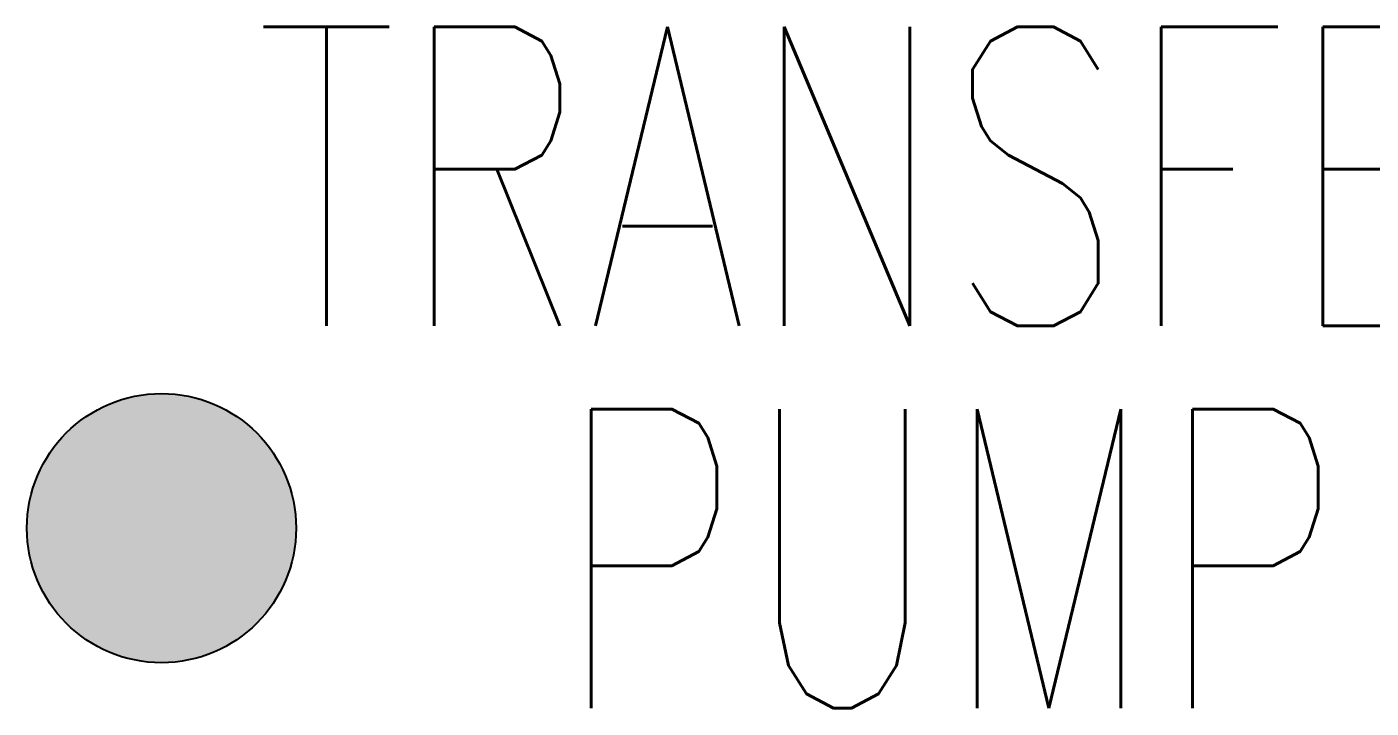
# Model space of a CAD drawing. Header units: inches. Extents: x 517790 to 538444, y 301815 to 302461.
# Drawn here: x 517819.396 to 517824.039, y 302327.41 to 302329.764 of the extents above; entities that cross this region are included whole.
import ezdxf
from ezdxf.enums import TextEntityAlignment as Align

# ---------------------------------------------------------------- set-up
doc = ezdxf.new("R2010")
doc.units = ezdxf.units.IN
doc.header["$MEASUREMENT"] = 0
doc.layers.add('电气-接地设计-接地线', color=3, linetype='接地线')
doc.layers.add('硅胶总平面底图0804', color=253, linetype='Continuous')
doc.styles.add('EESLTYPE', font='TXT.shx')
doc.styles.add('HZTXTS', font='SIMPLEXS.shx', dxfattribs={"width": 0.7, "height": 800, "bigfont": 'HZTXT.shx'})
doc.linetypes.add('接地线', pattern='A,500,["/",EESLTYPE,S=200,R=0,X=0,Y=-100],-200,60,-200', length=960)

# ---------------------------------------------------------------- blocks, each defined once
blk = doc.blocks.new('PTJD2')
at = {"linetype": 'Continuous'}
blk.add_hatch(color=0, dxfattribs=at).paths.add_polyline_path([(150, 0, 1), (-150, 0, 1)])
at = {"color": 0, "linetype": 'Continuous'}
blk.add_circle((0, 0), 150, dxfattribs=at)

msp = doc.modelspace()

# ---------------------------------------------------------------- block references
at = {"layer": '电气-接地设计-接地线', "color": 9, "xscale": 0.003099962358235064, "yscale": 0.003099962358235064, "zscale": 0.001033320786078354}
msp.add_blockref('PTJD2', (517819.8614, 302328.0321), dxfattribs=at)

# ---------------------------------------------------------------- texts
at = {"layer": '硅胶总平面底图0804', "color": 253, "linetype": 'Continuous', "lineweight": 20, "style": 'HZTXTS', "width": 0.7}
for s, p in [('TRANSFER', (517822.5853, 302328.7307)), ('PUMP', (517822.5853, 302327.4102))]:
    msp.add_text(s, height=1.03332, dxfattribs=at).set_placement(p, align=Align.CENTER)

doc.saveas('drawing.dxf')
